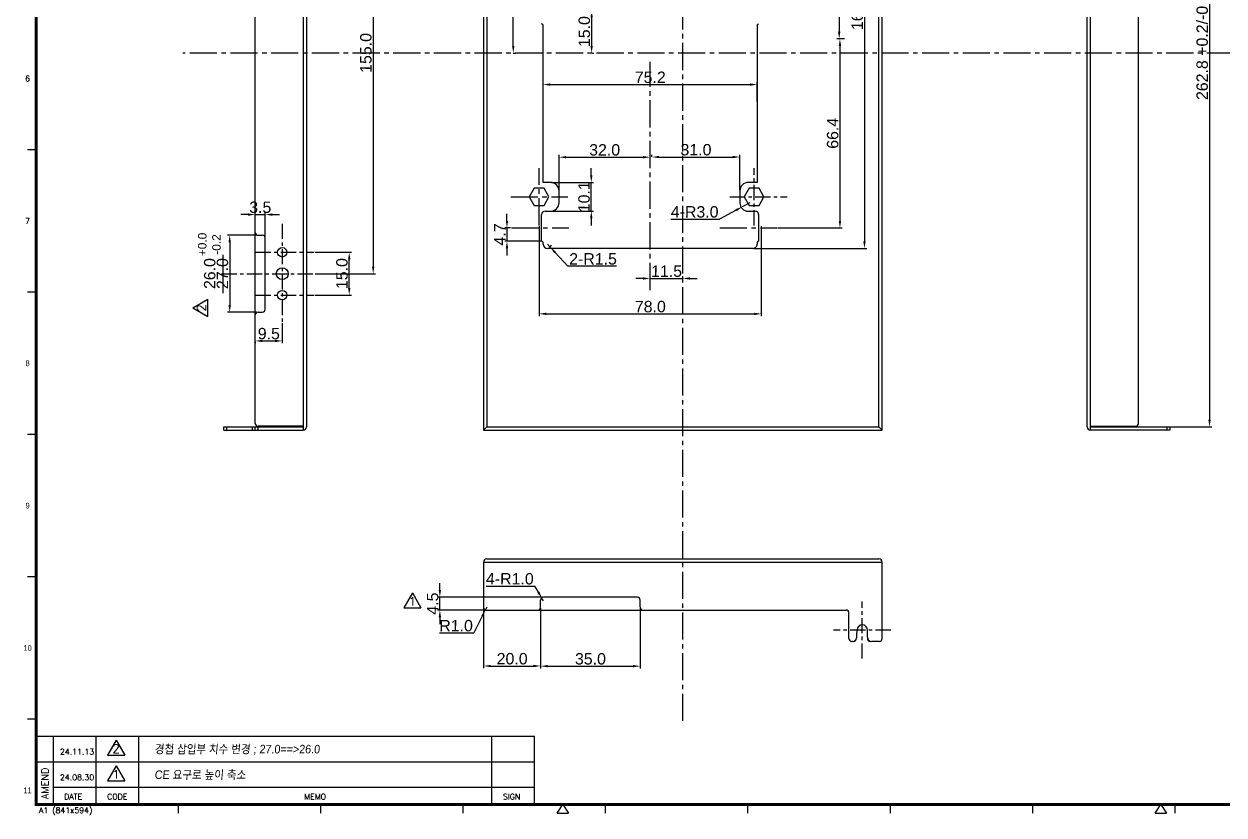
# Model space of a CAD drawing. Extents: x -425 to 6552, y -3049 to 3105.
# Drawn here: x 600.5 to 1021.9, y -2569.2 to -2291.4 of the extents above; entities that cross this region are included whole.
import ezdxf
from ezdxf.enums import TextEntityAlignment as Align

# ---------------------------------------------------------------- set-up
doc = ezdxf.new("R2010")
doc.units = 0
doc.header["$PDMODE"] = 3
doc.header["$PDSIZE"] = 1.5
doc.linetypes.add('CENTER', pattern=[17.8, 10.75, -2.35, 2.35, -2.35])
doc.linetypes.add('CENTER2', pattern=[28.575, 19.05, -3.175, 3.175, -3.175])
doc.layers.get('0').update_dxf_attribs({"linetype": 'CONTINUOUS'})
doc.layers.get('DEFPOINTS').update_dxf_attribs({"linetype": 'CONTINUOUS'})
for name, color, linetype in [('3', 112, 'CENTER'), ('DIM', 1, 'CONTINUOUS'), ('PANEL_TOP130DXF_CONTINUOUS', 7, 'CONTINUOUS'), ('PANEL_TOP250DXF_CONTINUOUS', 7, 'CONTINUOUS')]:
    doc.layers.add(name, color=color, linetype=linetype)
doc.styles.add('HANGUL1', font='arial.ttf', dxfattribs={"width": 0.8, "oblique": 5, "height": 2.5})
doc.styles.add('OMI-1', font='arial.ttf', dxfattribs={"oblique": 1})
doc.styles.add('SIM', font='simplex')
doc.styles.get("Standard").update_dxf_attribs({"font": 'gulim.ttc', "width": 0.8, "height": 2})
doc.dimstyles.new('1', dxfattribs={"dimtxt": 4, "dimasz": 2.5, "dimexe": 0.8, "dimexo": 0.3, "dimgap": 0.5, "dimtad": 1, "dimtoh": 1, "dimdec": 1, "dimzin": 0, "dimtxsty": 'OMI-1', "dimcen": 0, "dimclrd": 256, "dimclre": 256, "dimclrt": 256, "dimazin": 3, "dimtfac": 0.8, "dimtdec": 1, "dimtix": 1, "dimtmove": 0, "dimatfit": 3, "dimtolj": 1, "dimtzin": 0})

# ---------------------------------------------------------------- blocks, each defined once
blk = doc.blocks.new('*D9519')
at = {"layer": 'DEFPOINTS', "color": 0}
for p in [(792.32, -2286.56), (799.81, -2301.56), (799.81, -2301.56)]:
    blk.add_point(p, dxfattribs=at)
at = {"layer": 'DIM'}
for p, q in [((792.62, -2286.56), (800.61, -2286.56)), ((799.81, -2289.06), (799.81, -2299.06)), ((800.11, -2301.56), (800.61, -2301.56))]:
    blk.add_line(p, q, dxfattribs=at)
for points in [[(800.22, -2289.06), (799.39, -2289.06), (799.81, -2286.56)], [(799.39, -2299.06), (800.22, -2299.06), (799.81, -2301.56)]]:
    blk.add_solid(points, dxfattribs=at)
at = {"layer": 'DIM', "insert": (797.26, -2294.06), "char_height": 4, "attachment_point": 5, "rotation": 90, "style": 'OMI-1'}
blk.add_mtext('\\A1;15.0', dxfattribs=at)
blk = doc.blocks.new('*D9520')
at = {"layer": 'DEFPOINTS', "color": 0}
for p in [(781.86, -2496.22), (816.86, -2496.22), (816.86, -2516.92)]:
    blk.add_point(p, dxfattribs=at)
at = {"layer": 'DIM'}
for p, q in [((781.86, -2496.52), (781.86, -2517.72)), ((816.86, -2496.52), (816.86, -2517.72)), ((784.36, -2516.92), (814.36, -2516.92))]:
    blk.add_line(p, q, dxfattribs=at)
for points in [[(784.36, -2516.5), (784.36, -2517.33), (781.86, -2516.92)], [(814.36, -2517.33), (814.36, -2516.5), (816.86, -2516.92)]]:
    blk.add_solid(points, dxfattribs=at)
at = {"layer": 'DIM', "insert": (799.36, -2514.37), "char_height": 4, "attachment_point": 5, "style": 'OMI-1'}
blk.add_mtext('\\A1;35.0', dxfattribs=at)
blk = doc.blocks.new('*D9521')
at = {"layer": 'DEFPOINTS', "color": 0}
for p in [(746.51, -2492.72), (782.86, -2492.72), (761.86, -2497.22)]:
    blk.add_point(p, dxfattribs=at)
at = {"layer": 'DIM'}
for p, q in [((746.51, -2490.22), (746.51, -2487.72)), ((782.56, -2492.72), (745.71, -2492.72)), ((746.51, -2497.22), (746.51, -2492.72)), ((761.56, -2497.22), (745.71, -2497.22)), ((746.51, -2499.72), (746.51, -2502.22))]:
    blk.add_line(p, q, dxfattribs=at)
for points in [[(746.09, -2490.22), (746.92, -2490.22), (746.51, -2492.72)], [(746.92, -2499.72), (746.09, -2499.72), (746.51, -2497.22)]]:
    blk.add_solid(points, dxfattribs=at)
at = {"layer": 'DIM', "insert": (743.97, -2494.97), "char_height": 4, "attachment_point": 5, "rotation": 90, "style": 'OMI-1'}
blk.add_mtext('\\A1;4.5', dxfattribs=at)
blk = doc.blocks.new('*D9522')
at = {"layer": 'DEFPOINTS', "color": 0}
for p in [(762.51, -2497.12), (762.96, -2496.22)]:
    blk.add_point(p, dxfattribs=at)
at = {"layer": 'DIM'}
for p, q in [((762.96, -2496.22), (762.51, -2497.12)), ((761.4, -2499.36), (758.47, -2505.25)), ((746.36, -2505.25), (758.47, -2505.25))]:
    blk.add_line(p, q, dxfattribs=at)
blk.add_solid([(761.77, -2499.54), (761.03, -2499.17), (762.51, -2497.12)], dxfattribs=at)
at = {"layer": 'DIM', "insert": (752.17, -2502.71), "char_height": 4, "attachment_point": 5, "style": 'OMI-1'}
blk.add_mtext('\\A1;R1.0', dxfattribs=at)
blk = doc.blocks.new('*D9523')
at = {"layer": 'DEFPOINTS', "color": 0}
for p in [(782.36, -2493.1), (782.86, -2493.96)]:
    blk.add_point(p, dxfattribs=at)
at = {"layer": 'DIM'}
for p, q in [((762.76, -2488.78), (779.84, -2488.78)), ((781.1, -2490.94), (779.84, -2488.78)), ((782.86, -2493.96), (782.36, -2493.1))]:
    blk.add_line(p, q, dxfattribs=at)
blk.add_solid([(780.74, -2491.15), (781.46, -2490.73), (782.36, -2493.1)], dxfattribs=at)
at = {"layer": 'DIM', "insert": (771.05, -2486.24), "char_height": 4, "attachment_point": 5, "style": 'OMI-1'}
blk.add_mtext('\\A1;\\A1;4-R1.0', dxfattribs=at)
blk = doc.blocks.new('*D9531')
at = {"layer": 'DEFPOINTS', "color": 0}
for p in [(781.39, -2362.09), (859.39, -2362.09), (859.39, -2393.18)]:
    blk.add_point(p, dxfattribs=at)
at = {"layer": 'DIM'}
for p, q in [((781.39, -2362.39), (781.39, -2393.98)), ((859.39, -2362.39), (859.39, -2393.98)), ((783.89, -2393.18), (856.89, -2393.18))]:
    blk.add_line(p, q, dxfattribs=at)
for points in [[(783.89, -2392.76), (783.89, -2393.6), (781.39, -2393.18)], [(856.89, -2393.6), (856.89, -2392.76), (859.39, -2393.18)]]:
    blk.add_solid(points, dxfattribs=at)
at = {"layer": 'DIM', "insert": (820.39, -2390.64), "char_height": 4, "attachment_point": 5, "style": 'OMI-1'}
blk.add_mtext('\\A1;78.0', dxfattribs=at)
blk = doc.blocks.new('*D9534')
at = {"layer": 'DEFPOINTS', "color": 0}
for p in [(784.26, -2368.66), (785.28, -2369.76)]:
    blk.add_point(p, dxfattribs=at)
at = {"layer": 'DIM'}
for p, q in [((784.26, -2368.66), (785.28, -2369.76)), ((786.98, -2371.59), (791.46, -2376.42)), ((808.58, -2376.42), (791.46, -2376.42))]:
    blk.add_line(p, q, dxfattribs=at)
blk.add_arc((784.26, -2368.66), 1.5, 282.9671, 343.793, dxfattribs=at)
blk.add_solid([(787.28, -2371.31), (786.67, -2371.88), (785.28, -2369.76)], dxfattribs=at)
at = {"layer": 'DIM', "insert": (800.27, -2373.88), "char_height": 4, "attachment_point": 5, "style": 'OMI-1'}
blk.add_mtext('\\A1;\\A1;2-R1.5', dxfattribs=at)
blk = doc.blocks.new('*D9539')
at = {"layer": 'DEFPOINTS', "color": 0}
for p in [(772.13, -2221.56), (772.29, -2221.56), (771.92, -2301.56)]:
    blk.add_point(p, dxfattribs=at)
at = {"layer": 'DIM'}
for p, q in [((772.29, -2299.06), (772.29, -2224.06)), ((772.43, -2221.56), (773.09, -2221.56)), ((772.22, -2301.56), (773.09, -2301.56))]:
    blk.add_line(p, q, dxfattribs=at)
for points in [[(772.7, -2224.06), (771.87, -2224.06), (772.29, -2221.56)], [(771.87, -2299.06), (772.7, -2299.06), (772.29, -2301.56)]]:
    blk.add_solid(points, dxfattribs=at)
at = {"layer": 'DIM', "insert": (769.75, -2259.06), "char_height": 4, "attachment_point": 5, "rotation": 90, "style": 'OMI-1'}
blk.add_mtext('\\A1;80.0', dxfattribs=at)
blk = doc.blocks.new('*D9541')
at = {"layer": 'DEFPOINTS', "color": 0}
for p in [(820.34, -2338.15), (820.34, -2342.25), (788.36, -2350.02)]:
    blk.add_point(p, dxfattribs=at)
at = {"layer": 'DIM'}
for p, q in [((788.36, -2349.72), (788.36, -2337.35)), ((790.86, -2338.15), (817.84, -2338.15)), ((820.34, -2341.95), (820.34, -2337.35))]:
    blk.add_line(p, q, dxfattribs=at)
for points in [[(790.86, -2337.73), (790.86, -2338.56), (788.36, -2338.15)], [(817.84, -2338.56), (817.84, -2337.73), (820.34, -2338.15)]]:
    blk.add_solid(points, dxfattribs=at)
at = {"layer": 'DIM', "insert": (804.35, -2335.6), "char_height": 4, "attachment_point": 5, "style": 'OMI-1'}
blk.add_mtext('\\A1;32.0', dxfattribs=at)
blk = doc.blocks.new('*D9542')
at = {"layer": 'DEFPOINTS', "color": 0}
for p in [(771.63, -2363), (770.07, -2367.67), (782.26, -2367.67)]:
    blk.add_point(p, dxfattribs=at)
at = {"layer": 'DIM'}
for p, q in [((770.07, -2360.5), (770.07, -2358)), ((771.33, -2363), (769.27, -2363)), ((770.07, -2363), (770.07, -2367.67)), ((781.96, -2367.67), (769.27, -2367.67)), ((770.07, -2370.17), (770.07, -2372.67))]:
    blk.add_line(p, q, dxfattribs=at)
for points in [[(769.66, -2360.5), (770.49, -2360.5), (770.07, -2363)], [(770.49, -2370.17), (769.66, -2370.17), (770.07, -2367.67)]]:
    blk.add_solid(points, dxfattribs=at)
at = {"layer": 'DIM', "insert": (767.57, -2365.33), "char_height": 4, "attachment_point": 5, "rotation": 90, "style": 'OMI-1'}
blk.add_mtext('\\A1;4.7', dxfattribs=at)
blk = doc.blocks.new('*D9543')
at = {"layer": 'DEFPOINTS', "color": 0}
for p in [(785.36, -2347.02), (799.7, -2347.02), (785.36, -2357.12)]:
    blk.add_point(p, dxfattribs=at)
at = {"layer": 'DIM'}
for p, q in [((799.7, -2344.52), (799.7, -2342.02)), ((785.66, -2347.02), (800.5, -2347.02)), ((799.7, -2357.12), (799.7, -2347.02)), ((785.66, -2357.12), (800.5, -2357.12)), ((799.7, -2359.62), (799.7, -2362.12))]:
    blk.add_line(p, q, dxfattribs=at)
for points in [[(799.28, -2344.52), (800.12, -2344.52), (799.7, -2347.02)], [(800.12, -2359.62), (799.28, -2359.62), (799.7, -2357.12)]]:
    blk.add_solid(points, dxfattribs=at)
at = {"layer": 'DIM', "insert": (797.16, -2352.07), "char_height": 4, "attachment_point": 5, "rotation": 90, "style": 'OMI-1'}
blk.add_mtext('\\A1;10.1', dxfattribs=at)
blk = doc.blocks.new('*D9544')
at = {"layer": 'DEFPOINTS', "color": 0}
for p in [(852.72, -2355.56), (855.36, -2354.12)]:
    blk.add_point(p, dxfattribs=at)
at = {"layer": 'DIM'}
for p, q in [((855.36, -2354.12), (852.72, -2355.56)), ((827.67, -2359.92), (844.75, -2359.92)), ((850.53, -2356.76), (844.75, -2359.92))]:
    blk.add_line(p, q, dxfattribs=at)
blk.add_solid([(850.73, -2357.12), (850.33, -2356.39), (852.72, -2355.56)], dxfattribs=at)
at = {"layer": 'DIM', "insert": (835.96, -2357.37), "char_height": 4, "attachment_point": 5, "style": 'OMI-1'}
blk.add_mtext('\\A1;\\A1;4-R3.0', dxfattribs=at)
blk = doc.blocks.new('*D9545')
at = {"layer": 'DEFPOINTS', "color": 0}
for p in [(831.86, -2380.74), (820.34, -2381.24), (831.86, -2381.24)]:
    blk.add_point(p, dxfattribs=at)
at = {"layer": 'DIM'}
for p, q in [((817.84, -2380.74), (815.34, -2380.74)), ((820.34, -2380.94), (820.34, -2379.94)), ((820.34, -2380.74), (831.86, -2380.74)), ((831.86, -2380.94), (831.86, -2379.94)), ((834.36, -2380.74), (836.86, -2380.74))]:
    blk.add_line(p, q, dxfattribs=at)
for points in [[(817.84, -2381.16), (817.84, -2380.32), (820.34, -2380.74)], [(834.36, -2380.32), (834.36, -2381.16), (831.86, -2380.74)]]:
    blk.add_solid(points, dxfattribs=at)
at = {"layer": 'DIM', "insert": (826.1, -2378.2), "char_height": 4, "attachment_point": 5, "style": 'OMI-1'}
blk.add_mtext('\\A1;11.5', dxfattribs=at)
blk = doc.blocks.new('*D9546')
at = {"layer": 'DEFPOINTS', "color": 0}
for p in [(702.42, -2224.06), (702.42, -2379.06), (723.08, -2379.06)]:
    blk.add_point(p, dxfattribs=at)
at = {"layer": 'DIM'}
for p, q in [((702.72, -2224.06), (723.88, -2224.06)), ((723.08, -2226.56), (723.08, -2376.56)), ((702.72, -2379.06), (723.88, -2379.06))]:
    blk.add_line(p, q, dxfattribs=at)
for points in [[(723.5, -2226.56), (722.66, -2226.56), (723.08, -2224.06)], [(722.66, -2376.56), (723.5, -2376.56), (723.08, -2379.06)]]:
    blk.add_solid(points, dxfattribs=at)
at = {"layer": 'DIM', "insert": (720.54, -2301.56), "char_height": 4, "attachment_point": 5, "rotation": 90, "style": 'OMI-1'}
blk.add_mtext('\\A1;155.0', dxfattribs=at)
blk = doc.blocks.new('*D9554')
at = {"layer": 'DEFPOINTS', "color": 0}
for p in [(702.42, -2371.56), (714.68, -2371.56), (702.42, -2386.56)]:
    blk.add_point(p, dxfattribs=at)
at = {"layer": 'DIM'}
for p, q in [((702.72, -2371.56), (715.48, -2371.56)), ((714.68, -2384.06), (714.68, -2374.06)), ((702.72, -2386.56), (715.48, -2386.56))]:
    blk.add_line(p, q, dxfattribs=at)
for points in [[(715.1, -2374.06), (714.27, -2374.06), (714.68, -2371.56)], [(714.27, -2384.06), (715.1, -2384.06), (714.68, -2386.56)]]:
    blk.add_solid(points, dxfattribs=at)
at = {"layer": 'DIM', "insert": (712.14, -2379.06), "char_height": 4, "attachment_point": 5, "rotation": 90, "style": 'OMI-1'}
blk.add_mtext('\\A1;15.0', dxfattribs=at)
blk = doc.blocks.new('*D9555')
at = {"layer": 'DEFPOINTS', "color": 0}
for p in [(682.41, -2365.56), (672.7, -2392.56), (682.41, -2392.56)]:
    blk.add_point(p, dxfattribs=at)
at = {"layer": 'DIM'}
for p, q in [((682.11, -2365.56), (671.9, -2365.56)), ((672.7, -2368.06), (672.7, -2390.06)), ((682.11, -2392.56), (671.9, -2392.56))]:
    blk.add_line(p, q, dxfattribs=at)
for points in [[(673.12, -2368.06), (672.28, -2368.06), (672.7, -2365.56)], [(672.28, -2390.06), (673.12, -2390.06), (672.7, -2392.56)]]:
    blk.add_solid(points, dxfattribs=at)
at = {"layer": 'DIM', "insert": (670.16, -2379.06), "char_height": 4, "attachment_point": 5, "rotation": 90, "style": 'OMI-1'}
blk.add_mtext('\\A1;\\A1;27.0', dxfattribs=at)
blk = doc.blocks.new('*D9556')
at = {"layer": 'DEFPOINTS', "color": 0}
for p in [(681.66, -2359.1), (685.16, -2358.3), (685.16, -2366.56)]:
    blk.add_point(p, dxfattribs=at)
at = {"layer": 'DIM'}
for p, q in [((679.16, -2358.3), (676.66, -2358.3)), ((681.66, -2358.8), (681.66, -2357.5)), ((681.66, -2358.3), (685.16, -2358.3)), ((685.16, -2366.26), (685.16, -2357.5)), ((687.66, -2358.3), (690.16, -2358.3))]:
    blk.add_line(p, q, dxfattribs=at)
for points in [[(679.16, -2358.71), (679.16, -2357.88), (681.66, -2358.3)], [(687.66, -2357.88), (687.66, -2358.71), (685.16, -2358.3)]]:
    blk.add_solid(points, dxfattribs=at)
at = {"layer": 'DIM', "insert": (683.41, -2355.75), "char_height": 4, "attachment_point": 5, "style": 'OMI-1'}
blk.add_mtext('\\A1;3.5', dxfattribs=at)
blk = doc.blocks.new('*D9557')
at = {"layer": 'DEFPOINTS', "color": 0}
for p in [(691.16, -2396.16), (681.66, -2402.66), (691.16, -2402.68)]:
    blk.add_point(p, dxfattribs=at)
at = {"layer": 'DIM'}
for p, q in [((691.16, -2396.46), (691.16, -2403.48)), ((681.66, -2402.96), (681.66, -2403.48)), ((684.16, -2402.68), (688.66, -2402.68))]:
    blk.add_line(p, q, dxfattribs=at)
for points in [[(684.16, -2402.26), (684.16, -2403.1), (681.66, -2402.68)], [(688.66, -2403.1), (688.66, -2402.26), (691.16, -2402.68)]]:
    blk.add_solid(points, dxfattribs=at)
at = {"layer": 'DIM', "insert": (686.41, -2400.14), "char_height": 4, "attachment_point": 5, "style": 'OMI-1'}
blk.add_mtext('\\A1;9.5', dxfattribs=at)
blk = doc.blocks.new('*D9569')
at = {"layer": 'DEFPOINTS', "color": 0}
for p in [(849.46, -2202.96), (886.75, -2296.56), (888.9, -2296.56)]:
    blk.add_point(p, dxfattribs=at)
at = {"layer": 'DIM'}
for p, q in [((849.76, -2202.96), (887.55, -2202.96)), ((886.75, -2205.46), (886.75, -2294.06)), ((888.6, -2296.56), (885.95, -2296.56))]:
    blk.add_line(p, q, dxfattribs=at)
for points in [[(887.17, -2205.46), (886.34, -2205.46), (886.75, -2202.96)], [(886.34, -2294.06), (887.17, -2294.06), (886.75, -2296.56)]]:
    blk.add_solid(points, dxfattribs=at)
at = {"layer": 'DIM', "insert": (884.21, -2249.76), "char_height": 4, "attachment_point": 5, "rotation": 90, "style": 'OMI-1'}
blk.add_mtext('\\A1;93.6', dxfattribs=at)
blk = doc.blocks.new('*D9570')
at = {"layer": 'DEFPOINTS', "color": 0}
for p in [(883.39, -2202.96), (856.42, -2370.16), (895.63, -2370.16)]:
    blk.add_point(p, dxfattribs=at)
at = {"layer": 'DIM'}
for p, q in [((883.69, -2202.96), (896.43, -2202.96)), ((895.63, -2205.46), (895.63, -2367.66)), ((856.72, -2370.16), (896.43, -2370.16))]:
    blk.add_line(p, q, dxfattribs=at)
for points in [[(896.05, -2205.46), (895.21, -2205.46), (895.63, -2202.96)], [(895.21, -2367.66), (896.05, -2367.66), (895.63, -2370.16)]]:
    blk.add_solid(points, dxfattribs=at)
at = {"layer": 'DIM', "insert": (893.09, -2286.56), "char_height": 4, "attachment_point": 5, "rotation": 90, "style": 'OMI-1'}
blk.add_mtext('\\A1;167.2', dxfattribs=at)
blk = doc.blocks.new('*D9571')
at = {"layer": 'DEFPOINTS', "color": 0}
for p in [(857.96, -2312.63), (782.76, -2318.94), (857.96, -2318.94)]:
    blk.add_point(p, dxfattribs=at)
at = {"layer": 'DIM'}
for p, q in [((782.76, -2318.64), (782.76, -2311.83)), ((785.26, -2312.63), (855.46, -2312.63)), ((857.96, -2318.64), (857.96, -2311.83))]:
    blk.add_line(p, q, dxfattribs=at)
for points in [[(785.26, -2312.22), (785.26, -2313.05), (782.76, -2312.63)], [(855.46, -2313.05), (855.46, -2312.22), (857.96, -2312.63)]]:
    blk.add_solid(points, dxfattribs=at)
at = {"layer": 'DIM', "insert": (820.36, -2310.09), "char_height": 4, "attachment_point": 5, "style": 'OMI-1'}
blk.add_mtext('\\A1;75.2', dxfattribs=at)
blk = doc.blocks.new('*D9572')
at = {"layer": 'DEFPOINTS', "color": 0}
for p in [(887.27, -2296.56), (864.95, -2363), (887.01, -2363)]:
    blk.add_point(p, dxfattribs=at)
at = {"layer": 'DIM'}
for p, q in [((886.97, -2296.56), (886.21, -2296.56)), ((887.01, -2299.06), (887.01, -2360.5)), ((865.25, -2363), (887.81, -2363))]:
    blk.add_line(p, q, dxfattribs=at)
for points in [[(887.43, -2299.06), (886.59, -2299.06), (887.01, -2296.56)], [(886.59, -2360.5), (887.43, -2360.5), (887.01, -2363)]]:
    blk.add_solid(points, dxfattribs=at)
at = {"layer": 'DIM', "insert": (884.47, -2329.78), "char_height": 4, "attachment_point": 5, "rotation": 90, "style": 'OMI-1'}
blk.add_mtext('\\A1;66.4', dxfattribs=at)
blk = doc.blocks.new('*D9576')
at = {"layer": 'DEFPOINTS', "color": 0}
for p in [(761.86, -2497.22), (781.86, -2514.86), (781.86, -2516.86)]:
    blk.add_point(p, dxfattribs=at)
at = {"layer": 'DIM'}
for p, q in [((761.86, -2497.52), (761.86, -2517.66)), ((781.86, -2515.16), (781.86, -2517.66)), ((764.36, -2516.86), (779.36, -2516.86))]:
    blk.add_line(p, q, dxfattribs=at)
for points in [[(764.36, -2516.44), (764.36, -2517.28), (761.86, -2516.86)], [(779.36, -2517.28), (779.36, -2516.44), (781.86, -2516.86)]]:
    blk.add_solid(points, dxfattribs=at)
at = {"layer": 'DIM', "insert": (771.86, -2514.32), "char_height": 4, "attachment_point": 5, "style": 'OMI-1'}
blk.add_mtext('\\A1;20.0', dxfattribs=at)
blk = doc.blocks.new('*D9610')
at = {"layer": 'DEFPOINTS', "color": 0}
for p in [(1002.83, -2170.26), (1002.83, -2432.86), (1016.82, -2432.86)]:
    blk.add_point(p, dxfattribs=at)
at = {"layer": 'DIM'}
for p, q in [((1003.13, -2170.26), (1017.62, -2170.26)), ((1016.82, -2172.76), (1016.82, -2430.36)), ((1003.13, -2432.86), (1017.62, -2432.86))]:
    blk.add_line(p, q, dxfattribs=at)
for points in [[(1017.23, -2172.76), (1016.4, -2172.76), (1016.82, -2170.26)], [(1016.4, -2430.36), (1017.23, -2430.36), (1016.82, -2432.86)]]:
    blk.add_solid(points, dxfattribs=at)
at = {"layer": 'DIM', "insert": (1014.25, -2301.56), "char_height": 4, "attachment_point": 5, "rotation": 90, "style": 'OMI-1'}
blk.add_mtext('\\A1;\\A1;262.8 +0.2/-0', dxfattribs=at)
blk = doc.blocks.new('*D9613')
at = {"layer": 'DEFPOINTS', "color": 0}
for p in [(821, -2338.26), (851.86, -2338.09), (851.86, -2350.02)]:
    blk.add_point(p, dxfattribs=at)
at = {"layer": 'DIM'}
for p, q in [((821, -2337.96), (821, -2337.29)), ((823.5, -2338.09), (849.36, -2338.09)), ((851.86, -2349.72), (851.86, -2337.29))]:
    blk.add_line(p, q, dxfattribs=at)
for points in [[(823.5, -2337.67), (823.5, -2338.5), (821, -2338.09)], [(849.36, -2338.5), (849.36, -2337.67), (851.86, -2338.09)]]:
    blk.add_solid(points, dxfattribs=at)
at = {"layer": 'DIM', "insert": (836.43, -2335.54), "char_height": 4, "attachment_point": 5, "style": 'OMI-1'}
blk.add_mtext('\\A1;\\A1;31.0', dxfattribs=at)

msp = doc.modelspace()

# ---------------------------------------------------------------- linework, layer by layer
for p, q in [((604.72, -2335.53), (601.72, -2335.53)), ((604.72, -2385.53), (601.72, -2385.53)), ((659.77, -2391.07), (665.02, -2388.07)), ((665.02, -2394.07), (665.02, -2388.07)), ((659.77, -2391.07), (665.02, -2394.07)), ((604.72, -2435.53), (601.72, -2435.53)), ((604.72, -2485.53), (601.72, -2485.53)), ((736.87, -2491.16), (733.87, -2496.41)), ((736.87, -2491.16), (739.87, -2496.41)), ((733.87, -2496.41), (739.87, -2496.41)), ((604.72, -2535.53), (601.72, -2535.53)), ((604.72, -2535.53), (601.72, -2535.53)), ((604.72, -2541.53), (779.72, -2541.53)), ((610.72, -2541.53), (610.72, -2565.53)), ((625.72, -2541.53), (625.72, -2565.53)), ((632.82, -2542.92), (629.82, -2548.17)), ((632.82, -2542.92), (635.82, -2548.17)), ((640.72, -2541.53), (640.72, -2565.53)), ((764.72, -2565.53), (764.72, -2541.53)), ((779.72, -2565.53), (779.72, -2541.53)), ((629.82, -2548.17), (635.82, -2548.17)), ((604.72, -2550.53), (779.72, -2550.53)), ((632.82, -2551.92), (629.82, -2557.17)), ((632.82, -2551.92), (635.82, -2557.17)), ((629.82, -2557.17), (635.82, -2557.17)), ((779.72, -2559.53), (610.72, -2559.53)), ((654.72, -2568.53), (654.72, -2565.53)), ((704.72, -2568.53), (704.72, -2565.53)), ((754.72, -2568.53), (754.72, -2565.53)), ((787.72, -2568.53), (789.72, -2565.53)), ((789.72, -2565.53), (791.72, -2568.53)), ((804.72, -2568.53), (804.72, -2565.53)), ((854.72, -2568.53), (854.72, -2565.53)), ((904.72, -2568.53), (904.72, -2565.53)), ((954.72, -2568.53), (954.72, -2565.53)), ((997.72, -2568.53), (999.72, -2565.53)), ((999.72, -2565.53), (1001.72, -2568.53)), ((1004.72, -2568.53), (1004.72, -2565.53)), ((787.72, -2568.53), (791.72, -2568.53)), ((997.72, -2568.53), (1001.72, -2568.53))]:
    msp.add_line(p, q)
at = {"const_width": 1}
msp.add_lwpolyline([(1404.72, -2015.53), (604.72, -2015.53), (604.72, -2565.53), (1404.72, -2565.53)], close=True, dxfattribs=at)
at = {"layer": '3', "linetype": 'CENTER2', "ltscale": 0.5}
for p, q in [((831.86, -2536.15), (831.86, -2071.45)), ((1268.3, -2301.56), (656.19, -2301.56)), ((820.34, -2384.82), (820.34, -2304.66)), ((781.44, -2362.09), (781.44, -2341.97)), ((771.38, -2352.03), (791.5, -2352.03)), ((771.63, -2363), (791.75, -2363)), ((844.83, -2363), (864.95, -2363))]:
    msp.add_line(p, q, dxfattribs=at)
at = {"layer": '3', "linetype": 'CENTER', "ltscale": 0.5}
for p, q in [((856.94, -2362.09), (856.94, -2341.97)), ((848.38, -2352.03), (868.5, -2352.03)), ((691.16, -2361.5), (691.16, -2396.16)), ((681.77, -2371.56), (702.42, -2371.56)), ((669.85, -2379.06), (702.42, -2379.06)), ((681.77, -2386.56), (702.42, -2386.56)), ((894.86, -2514.28), (894.86, -2494.16)), ((904.92, -2504.22), (884.79, -2504.22))]:
    msp.add_line(p, q, dxfattribs=at)
at = {"layer": 'DIM', "color": 2}
msp.add_line((670.35, -2385.94), (670.35, -2372.46), dxfattribs=at)
at = {"layer": 'PANEL_TOP130DXF_CONTINUOUS', "color": 4, "linetype": 'CONTINUOUS'}
for p, q in [((779.62, -2349.07), (777.89, -2352.07)), ((783.09, -2349.07), (779.62, -2349.07)), ((784.82, -2352.07), (783.09, -2349.07)), ((855.13, -2349.07), (853.39, -2352.07)), ((858.59, -2349.07), (855.13, -2349.07)), ((860.32, -2352.07), (858.59, -2349.07)), ((777.89, -2352.07), (779.62, -2355.07)), ((779.62, -2355.07), (783.09, -2355.07)), ((783.09, -2355.07), (784.82, -2352.07)), ((853.39, -2352.07), (855.13, -2355.07)), ((855.13, -2355.07), (858.59, -2355.07)), ((858.59, -2355.07), (860.32, -2352.07))]:
    msp.add_line(p, q, dxfattribs=at)
at = {"layer": 'PANEL_TOP250DXF_CONTINUOUS', "color": 7, "linetype": 'CONTINUOUS'}
for p, q in [((698.46, -2169.06), (698.46, -2434.06)), ((699.66, -2170.26), (699.66, -2432.86)), ((761.86, -2169.06), (761.86, -2434.06)), ((763.06, -2170.26), (763.06, -2432.86)), ((900.66, -2432.86), (900.66, -2170.26)), ((901.86, -2434.06), (901.86, -2169.06)), ((973.83, -2432.86), (973.83, -2170.26)), ((975.03, -2434.06), (975.03, -2169.06)), ((681.66, -2431.66), (681.66, -2171.46)), ((991.83, -2431.66), (991.83, -2171.46)), ((782.76, -2347.02), (782.76, -2291.86)), ((857.96, -2291.86), (857.96, -2347.02)), ((785.36, -2347.02), (782.76, -2347.02)), ((857.96, -2347.02), (854.36, -2347.02)), ((788.36, -2354.12), (788.36, -2350.02)), ((851.86, -2350.02), (851.86, -2354.12)), ((782.26, -2367.67), (782.26, -2358.32)), ((783.46, -2357.12), (785.36, -2357.12)), ((854.36, -2357.12), (857.26, -2357.12)), ((858.46, -2358.32), (858.46, -2367.67)), ((682.66, -2365.56), (684.16, -2365.56)), ((685.16, -2391.56), (685.16, -2366.56)), ((782.76, -2368.66), (782.76, -2368.17)), ((857.96, -2368.17), (857.96, -2368.66)), ((856.42, -2370.16), (784.26, -2370.16)), ((682.66, -2392.56), (684.16, -2392.56)), ((670.66, -2432.86), (698.46, -2432.86)), ((670.66, -2434.06), (670.66, -2432.86)), ((670.66, -2434.06), (698.46, -2434.06)), ((671.66, -2434.06), (671.66, -2432.86)), ((680.66, -2434.06), (680.66, -2432.86)), ((681.66, -2434.06), (681.66, -2432.86)), ((698.46, -2432.66), (682.66, -2432.66)), ((682.66, -2434.06), (682.66, -2432.86)), ((761.86, -2434.06), (763.06, -2432.86)), ((761.86, -2434.06), (762.01, -2433.91)), ((761.86, -2434.06), (901.86, -2434.06)), ((761.86, -2434.06), (761.86, -2434.06)), ((762.01, -2433.91), (762.07, -2433.84)), ((763.06, -2432.86), (900.66, -2432.86)), ((901.86, -2434.06), (900.66, -2432.86)), ((901.71, -2433.91), (901.64, -2433.84)), ((901.85, -2434.05), (901.71, -2433.91)), ((901.86, -2434.06), (901.85, -2434.05)), ((975.03, -2432.66), (990.83, -2432.66)), ((975.03, -2432.86), (1002.83, -2432.86)), ((1002.83, -2434.06), (975.03, -2434.06)), ((1001.83, -2432.86), (1001.83, -2434.06)), ((1002.83, -2432.86), (1002.83, -2434.06)), ((761.86, -2480.42), (761.86, -2497.22)), ((761.86, -2480.42), (901.86, -2480.42)), ((763.06, -2479.22), (900.66, -2479.22)), ((901.86, -2507.22), (901.86, -2480.42)), ((781.86, -2496.22), (781.86, -2493.72)), ((815.86, -2492.72), (782.86, -2492.72)), ((816.86, -2496.22), (816.86, -2493.72)), ((761.86, -2497.22), (889.16, -2497.22)), ((890.16, -2507.22), (890.16, -2498.22)), ((896.66, -2506.72), (896.66, -2504.22)), ((891.4, -2508.22), (891.16, -2508.22)), ((900.86, -2508.22), (898.16, -2508.22))]:
    msp.add_line(p, q, dxfattribs=at)
for points in [[(762.66, -2433.25), (762.79, -2433.13), (762.92, -2433), (763.06, -2432.86)], [(901.05, -2433.25), (900.93, -2433.13), (900.79, -2433), (900.66, -2432.86)]]:
    msp.add_lwpolyline(points, dxfattribs=at)
for centre, radius in [((691.16, -2371.56), 1.65), ((691.16, -2379.06), 2.1), ((691.16, -2386.56), 1.65)]:
    msp.add_circle(centre, radius, dxfattribs=at)
for centre, radius, start, end in [((782.26, -2291.86), 0.5, 0, 90), ((858.46, -2291.86), 0.5, 89.9997, 180), ((785.36, -2350.02), 3, 0, 90), ((854.86, -2350.02), 3, 90, 180), ((785.36, -2354.12), 3, 270, 0), ((854.86, -2354.12), 3, 180, 270), ((783.46, -2358.32), 1.2, 90, 180), ((857.26, -2358.32), 1.2, 0, 90), ((682.66, -2364.56), 1, 180, 270), ((684.16, -2366.56), 1, 0, 90), ((782.26, -2368.17), 0.5, 0, 90), ((858.46, -2368.17), 0.5, 90, 180), ((784.26, -2368.66), 1.5, 180, 270), ((856.46, -2368.66), 1.5, 268.5112, 0), ((682.66, -2393.56), 1, 90, 180), ((684.16, -2391.56), 1, 270, 0), ((682.66, -2431.66), 1, 180, 270), ((698.46, -2432.86), 1.2, 270, 0), ((975.03, -2432.86), 1.2, 180, 270), ((990.83, -2431.66), 1, 270, 0), ((763.06, -2480.42), 1.2, 90, 180), ((900.66, -2480.42), 1.2, 0, 90), ((782.86, -2493.72), 1, 90, 180), ((815.86, -2493.72), 1, 0, 90), ((762.86, -2496.22), 1, 180, 270), ((780.86, -2496.22), 1, 270, 0), ((817.86, -2496.22), 1, 180, 270), ((889.16, -2498.22), 1, 0, 90), ((894.86, -2504.22), 1.8, 0, 177.1979), ((891.16, -2507.22), 1, 180, 270), ((891.4, -2506.72), 1.5, 270, 356.0197), ((891.68, -2507.02), 1.2, 270, 355.8963), ((762.06, -2497.72), 131.16, 356.0197, 357.1979), ((898.16, -2506.72), 1.5, 180, 270), ((897.66, -2507.22), 1, 180, 270), ((900.86, -2507.22), 1, 270, 0)]:
    msp.add_arc(centre, radius, start, end, dxfattribs=at)

# ---------------------------------------------------------------- texts
at = {"style": 'SIM'}
for s, height, p in [('6', 2, (601.72, -2310.53)), ('7', 2, (601.72, -2360.53)), ('1', 3, (736.87, -2494.16)), ('2', 3, (632.82, -2545.92)), ('24.11.13', 2, (619.1, -2546.98)), ('1', 3, (632.82, -2554.92)), ('24.08.30', 2, (619.1, -2555.98)), ('DATE', 2, (617.72, -2562.75)), ('CODE', 2, (633.22, -2562.75)), ('MEMO', 2, (702.72, -2562.75)), ('SIGN', 2, (771.72, -2562.75))]:
    msp.add_text(s, height=height, dxfattribs=at).set_placement(p, align=Align.MIDDLE)
msp.add_text('2', height=3, rotation=90, dxfattribs=at).set_placement((662.77, -2391.07), align=Align.MIDDLE)
for s, p in [('8', (601.72, -2410.53)), ('9', (601.72, -2460.53)), ('10', (601.72, -2510.53)), ('11', (601.72, -2560.53))]:
    msp.add_text(s, height=2).set_placement(p, align=Align.MIDDLE)
at = {"style": 'HANGUL1', "oblique": 5, "width": 0.9}
for s, p in [('경첩 삽입부 치수 변경 ; 27.0==>26.0', (646.28, -2547.56)), ('CE 요구로 높이 축소', (646.28, -2556.56))]:
    msp.add_text(s, height=3, dxfattribs=at).set_placement(p)
at = {"style": 'SIM'}
msp.add_text('AMEND', height=2.5, rotation=90, dxfattribs=at).set_placement((609.08, -2558.08), align=Align.CENTER)
msp.add_text('A1 (841x594)', height=2, dxfattribs=at).set_placement((605.72, -2568.53))
at = {"layer": 'DIM', "attachment_point": 5, "rotation": 90, "style": 'OMI-1'}
for s, insert, char_height in [('\\A1;+0.0\\P-0.2', (665.58, -2368.82), 3), ('\\A1;26.0 ', (665.7, -2379.06), 4)]:
    msp.add_mtext(s, dxfattribs=dict(at, insert=insert, char_height=char_height))

# ---------------------------------------------------------------- dimensions: what is measured, and where the dimension line sits
at = {"layer": 'DIM'}
for base, p1, p2, text, picture, middle in [((1016.82, -2432.86), (1002.83, -2170.26), (1002.83, -2432.86), '\\A1;262.8 +0.2/-0', '*D9610', (1014.25, -2301.56)), ((672.7, -2392.56), (682.41, -2365.56), (682.41, -2392.56), '\\A1;27.0', '*D9555', (670.16, -2379.06))]:
    dim = msp.add_linear_dim(base=base, p1=p1, p2=p2, angle=90, text=text, dimstyle='1', override={"dimtxsty": 'OMI-1'}, dxfattribs=at)
    dim.commit()
    dim.dimension.update_dxf_attribs({"geometry": picture, "text_midpoint": middle})
for base, p1, p2, picture, middle in [((886.75, -2296.56), (849.46, -2202.96), (888.9, -2296.56), '*D9569', (884.21, -2249.76)), ((895.63, -2370.16), (883.39, -2202.96), (856.42, -2370.16), '*D9570', (893.09, -2286.56)), ((723.08, -2379.06), (702.42, -2224.06), (702.42, -2379.06), '*D9546', (720.54, -2301.56)), ((799.81, -2301.56), (792.32, -2286.56), (799.81, -2301.56), '*D9519', (797.26, -2294.06)), ((887.01, -2363), (887.27, -2296.56), (864.95, -2363), '*D9572', (884.47, -2329.78)), ((799.7, -2347.02), (785.36, -2357.12), (785.36, -2347.02), '*D9543', (797.16, -2352.07)), ((714.68, -2371.56), (702.42, -2386.56), (702.42, -2371.56), '*D9554', (712.14, -2379.06)), ((746.51, -2492.72), (761.86, -2497.22), (782.86, -2492.72), '*D9521', (743.97, -2494.97))]:
    dim = msp.add_linear_dim(base=base, p1=p1, p2=p2, angle=90, dimstyle='1', dxfattribs=at)
    dim.commit()
    dim.dimension.update_dxf_attribs({"geometry": picture, "text_midpoint": middle})
for base, p1, p2, picture, middle in [((772.29, -2221.56), (771.92, -2301.56), (772.13, -2221.56), '*D9539', (772.29, -2259.06)), ((770.07, -2367.67), (771.63, -2363), (782.26, -2367.67), '*D9542', (770.07, -2365.33))]:
    dim = msp.add_linear_dim(base=base, p1=p1, p2=p2, angle=90, dimstyle='1', dxfattribs=at)
    dim.commit()
    dim.dimension.update_dxf_attribs({"geometry": picture, "text_midpoint": middle, "dimtype": 160})
for base, p1, p2, picture, middle in [((857.96, -2312.63), (782.76, -2318.94), (857.96, -2318.94), '*D9571', (820.36, -2310.09)), ((820.34, -2338.15), (788.36, -2350.02), (820.34, -2342.25), '*D9541', (804.35, -2335.6)), ((685.16, -2358.3), (681.66, -2359.1), (685.16, -2366.56), '*D9556', (683.41, -2355.75)), ((831.86, -2380.74), (820.34, -2381.24), (831.86, -2381.24), '*D9545', (826.1, -2378.2)), ((691.16, -2402.68), (681.66, -2402.66), (691.16, -2396.16), '*D9557', (686.41, -2400.14)), ((781.86, -2516.86), (761.86, -2497.22), (781.86, -2514.86), '*D9576', (771.86, -2514.32)), ((816.86, -2516.92), (781.86, -2496.22), (816.86, -2496.22), '*D9520', (799.36, -2514.37))]:
    dim = msp.add_linear_dim(base=base, p1=p1, p2=p2, dimstyle='1', dxfattribs=at)
    dim.commit()
    dim.dimension.update_dxf_attribs({"geometry": picture, "text_midpoint": middle})
dim = msp.add_linear_dim(base=(851.86, -2338.09), p1=(821, -2338.26), p2=(851.86, -2350.02), text='\\A1;31.0', dimstyle='1', override={"dimtxsty": 'OMI-1'}, dxfattribs=at)
dim.commit()
dim.dimension.update_dxf_attribs({"geometry": '*D9613', "text_midpoint": (836.43, -2335.54)})
for center, mpoint, text, picture, middle in [((855.36, -2354.12), (852.72, -2355.56), '\\A1;4-<>', '*D9544', (835.96, -2357.37)), ((784.26, -2368.66), (785.28, -2369.76), '\\A1;2-<>', '*D9534', (800.27, -2373.88)), ((782.86, -2493.96), (782.36, -2493.1), '\\A1;4-<>', '*D9523', (771.05, -2486.24))]:
    dim = msp.add_radius_dim(center=center, mpoint=mpoint, text=text, dimstyle='1', override={"dimtxsty": 'OMI-1'}, dxfattribs=at)
    dim.commit()
    dim.dimension.update_dxf_attribs({"geometry": picture, "text_midpoint": middle})
dim = msp.add_linear_dim(base=(859.39, -2393.18), p1=(781.39, -2362.09), p2=(859.39, -2362.09), dimstyle='1', dxfattribs=at)
dim.commit()
dim.dimension.update_dxf_attribs({"geometry": '*D9531', "text_midpoint": (820.39, -2393.18), "dimtype": 160})
dim = msp.add_radius_dim(center=(762.96, -2496.22), mpoint=(762.51, -2497.12), dimstyle='1', dxfattribs=at)
dim.commit()
dim.dimension.update_dxf_attribs({"geometry": '*D9522', "text_midpoint": (752.17, -2502.71)})

doc.saveas('drawing.dxf')
